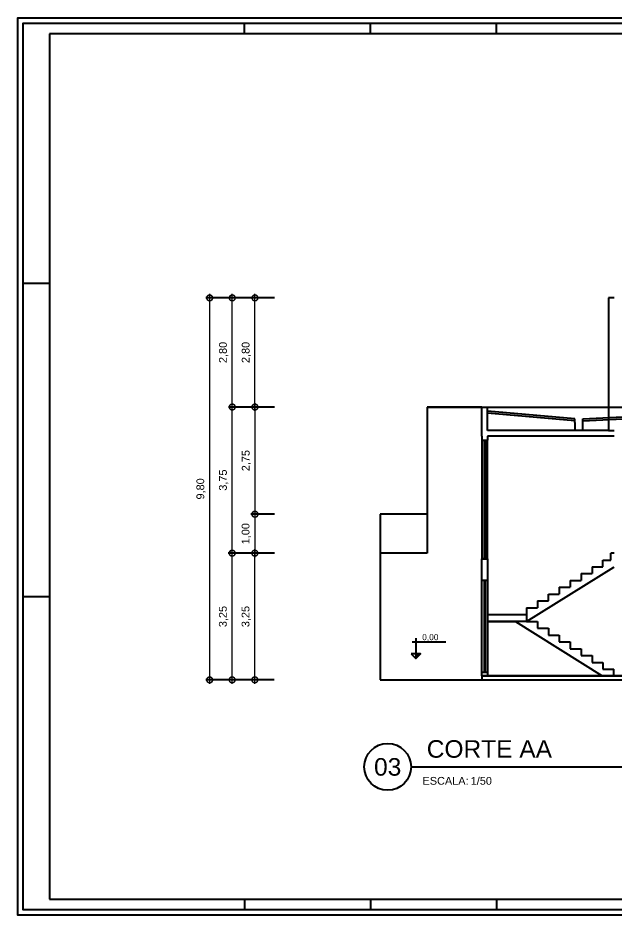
# Model space of a CAD drawing. Header units: metres. Extents: x -81278067020 to 164, y -22607194416 to 57.
# Drawn here: x 21.77 to 37.06, y 33.68 to 56.69 of the extents above; entities that cross this region are included whole.
import ezdxf
from ezdxf.enums import TextEntityAlignment as Align

# ---------------------------------------------------------------- set-up
doc = ezdxf.new("R2010")
doc.units = ezdxf.units.M
doc.header["$LTSCALE"] = 0.25
doc.linetypes.add('HIDDEN', pattern=[9.525, 6.35, -3.175])
doc.layers.add('0_MRG_AUX', color=7, linetype='Continuous', true_color=0xecbcd1, plot=False)
for name, color, linetype in [('ARQ_ALV CT', 5, 'Continuous'), ('ARQ_ALV VS', 2, 'Continuous'), ('ARQ_CONC CT', 6, 'Continuous'), ('ARQ_ESQ CT', 30, 'Continuous'), ('ARQ_METAL CT', 2, 'Continuous'), ('ARQ_METAL VS', 1, 'Continuous'), ('ARQ_MOB 02', 2, 'Continuous'), ('ARQ_PROJ INF', 1, 'HIDDEN'), ('MRG_EXTERNA', 1, 'Continuous'), ('MRG_INTERNA', 2, 'Continuous'), ('SIMB_01', 1, 'Continuous'), ('SIMB_02', 2, 'Continuous'), ('SIMB_PREENCHIMENTO', 253, 'Continuous'), ('SIMB_TXT', 1, 'Continuous')]:
    doc.layers.add(name, color=color, linetype=linetype)
doc.layers.add('ARQ_COTA_AZUL', color=5, linetype='Continuous', lineweight=20, true_color=0x0000ff)
doc.styles.add('cota', font='arial.ttf')
doc.styles.add('SIMB', font='arial.ttf')
doc.dimstyles.new('Info 01 - annot', dxfattribs={"dimtxt": 2, "dimasz": 3, "dimexe": 1, "dimexo": 1, "dimgap": 1, "dimtad": 1, "dimzin": 4, "dimtxsty": 'cota', "dimblk": 'DOTSMALL', "dimcen": 2, "dimdle": 1, "dimclrd": 256, "dimclre": 256, "dimclrt": 1, "dimazin": 2, "dimtfac": 0.09, "dimtix": 1, "dimtmove": 2, "dimatfit": 2, "dimfxl": 5, "dimfxlon": 1, "dimtolj": 1, "dimtzin": 4, "dimlwd": -1, "dimarcsym": 1})

# ---------------------------------------------------------------- blocks, each defined once
blk = doc.blocks.new('FORMATO_A0mmD')
at = {"layer": '0_MRG_AUX'}
blk.add_lwpolyline([(0.01, 851), (0.01, -0.01), (-1199, -0.01), (-1199, 851)], close=True, dxfattribs=at)
at = {"layer": 'MRG_EXTERNA'}
blk.add_lwpolyline([(-5, 846), (-5, 5), (-1194, 5), (-1194, 846)], close=True, dxfattribs=at)
at = {"layer": 'MRG_INTERNA'}
for p, q in [((-984, 836), (-984, 846)), ((-864.5, 836), (-864.5, 846)), ((-745, 836), (-745, 846)), ((-745, 836), (-745, 846)), ((-560, 836), (-560, 846)), ((-375, 836), (-375, 846)), ((-190, 836), (-190, 846)), ((-1169, 836), (-1169, 15)), ((-15, 836), (-1169, 836)), ((-15, 15), (-15, 836)), ((-1169, 599), (-1194, 599)), ((-5, 599), (-15, 599)), ((-1169, 302), (-1194, 302)), ((-5, 302), (-15, 302)), ((-1169, 15), (-15, 15)), ((-984, 15), (-984, 5)), ((-864.5, 15), (-864.5, 5)), ((-745, 15), (-745, 5)), ((-745, 15), (-745, 5)), ((-560, 15), (-560, 5)), ((-375, 15), (-375, 5)), ((-190, 15), (-190, 5))]:
    blk.add_line(p, q, dxfattribs=at)
blk = doc.blocks.new('TITULO')
at = {"layer": 'SIMB_02'}
blk.add_line((6, 0), (81, 0), dxfattribs=at)
blk.add_circle((0, 0), 6, dxfattribs=at)
at = {"layer": 'SIMB_TXT', "style": 'SIMB'}
blk.add_text('ESCALA:', height=2, dxfattribs=at).set_placement((8.94, -4.58))
blk.add_attdef('TITULO_DO_DESENHO', text='', height=4.5, dxfattribs=at).set_placement((10.02, 1), align=Align.BOTTOM_LEFT)
blk.add_attdef('NUM', text='', height=4.5, dxfattribs=at).set_placement((0, 0), align=Align.MIDDLE_CENTER)
blk.add_attdef('ESCALA', (21.3, -4.58), '', height=2, dxfattribs=at)
blk = doc.blocks.new('nivel_CT_A_D')
at = {"layer": 'SIMB_PREENCHIMENTO', "transparency": 33554587}
h = blk.add_hatch(color=256, dxfattribs=at)
h.dxf.hatch_style = 1
h.paths.add_polyline_path([(1.56, 1.56), (0, 1.56), (0, 0)])
at = {"layer": 'SIMB_01'}
for p, q in [((0, 6.81), (0, 0)), ((-1.25, 5.56), (10, 5.56))]:
    blk.add_line(p, q, dxfattribs=at)
blk.add_lwpolyline([(-1.56, 1.56), (0, 0), (1.56, 1.56), (-1.56, 1.56)], dxfattribs=at)
at = {"layer": 'SIMB_TXT', "style": 'SIMB'}
blk.add_attdef('00,00', (2.12, 6.14), '', height=2, dxfattribs=at)
blk = doc.blocks.new('_DotSmall')
at = {"color": 0, "linetype": 'ByBlock', "const_width": 0.5}
blk.add_lwpolyline([(-0.0625, 0, 1), (0.0625, 0, 1)], format="xyb", close=True, dxfattribs=at)
blk = doc.blocks.new('*D383')
at = {"layer": 'ARQ_COTA_AZUL', "lineweight": -2, "transparency": 16777216}
for p, q in [((27.191, 49.511), (26.591, 49.511)), ((27.191, 39.711), (26.591, 39.711))]:
    blk.add_line(p, q, dxfattribs=at)
at = {"layer": 'ARQ_COTA_AZUL', "transparency": 16777216}
blk.add_line((26.691, 39.611), (26.691, 49.611), dxfattribs=at)
at = {"layer": 'ARQ_COTA_AZUL', "transparency": 16777216, "xscale": 0.3, "yscale": 0.3, "zscale": 0.3}
for p, rotation in [((26.691, 49.511), 90), ((26.691, 39.711), 270)]:
    blk.add_blockref('_DotSmall', p, dxfattribs=dict(at, rotation=rotation))
at = {"layer": 'ARQ_COTA_AZUL', "color": 1, "transparency": 16777216, "insert": (26.47, 44.611), "char_height": 0.2, "attachment_point": 5, "rotation": 90, "style": 'cota'}
blk.add_mtext('\\A1;9,80', dxfattribs=at)
blk = doc.blocks.new('*D384')
at = {"layer": 'ARQ_COTA_AZUL', "transparency": 16777216}
blk.add_line((27.267, 39.611), (27.267, 43.061), dxfattribs=at)
at = {"layer": 'ARQ_COTA_AZUL', "lineweight": -2, "transparency": 16777216}
for p, q in [((27.767, 42.961), (27.167, 42.961)), ((27.767, 39.711), (27.167, 39.711))]:
    blk.add_line(p, q, dxfattribs=at)
at = {"layer": 'ARQ_COTA_AZUL', "transparency": 16777216, "xscale": 0.3, "yscale": 0.3, "zscale": 0.3}
for p, rotation in [((27.267, 42.961), 90), ((27.267, 39.711), 270)]:
    blk.add_blockref('_DotSmall', p, dxfattribs=dict(at, rotation=rotation))
at = {"layer": 'ARQ_COTA_AZUL', "color": 1, "transparency": 16777216, "insert": (27.047, 41.336), "char_height": 0.2, "attachment_point": 5, "rotation": 90, "style": 'cota'}
blk.add_mtext('\\A1;3,25', dxfattribs=at)
blk = doc.blocks.new('*D385')
at = {"layer": 'ARQ_COTA_AZUL', "transparency": 16777216}
blk.add_line((27.27, 42.861), (27.27, 46.811), dxfattribs=at)
at = {"layer": 'ARQ_COTA_AZUL', "lineweight": -2, "transparency": 16777216}
for p, q in [((27.77, 46.711), (27.17, 46.711)), ((27.77, 42.961), (27.17, 42.961))]:
    blk.add_line(p, q, dxfattribs=at)
at = {"layer": 'ARQ_COTA_AZUL', "transparency": 16777216, "xscale": 0.3, "yscale": 0.3, "zscale": 0.3}
for p, rotation in [((27.27, 46.711), 90), ((27.27, 42.961), 270)]:
    blk.add_blockref('_DotSmall', p, dxfattribs=dict(at, rotation=rotation))
at = {"layer": 'ARQ_COTA_AZUL', "color": 1, "transparency": 16777216, "insert": (27.049, 44.836), "char_height": 0.2, "attachment_point": 5, "rotation": 90, "style": 'cota'}
blk.add_mtext('\\A1;3,75', dxfattribs=at)
blk = doc.blocks.new('*D386')
at = {"layer": 'ARQ_COTA_AZUL', "lineweight": -2, "transparency": 16777216}
for p, q in [((27.77, 49.511), (27.17, 49.511)), ((27.77, 46.711), (27.17, 46.711))]:
    blk.add_line(p, q, dxfattribs=at)
at = {"layer": 'ARQ_COTA_AZUL', "transparency": 16777216}
blk.add_line((27.27, 46.611), (27.27, 49.611), dxfattribs=at)
at = {"layer": 'ARQ_COTA_AZUL', "transparency": 16777216, "xscale": 0.3, "yscale": 0.3, "zscale": 0.3}
for p, rotation in [((27.27, 49.511), 90), ((27.27, 46.711), 270)]:
    blk.add_blockref('_DotSmall', p, dxfattribs=dict(at, rotation=rotation))
at = {"layer": 'ARQ_COTA_AZUL', "color": 1, "transparency": 16777216, "insert": (27.049, 48.111), "char_height": 0.2, "attachment_point": 5, "rotation": 90, "style": 'cota'}
blk.add_mtext('\\A1;2,80', dxfattribs=at)
blk = doc.blocks.new('*D387')
at = {"layer": 'ARQ_COTA_AZUL', "lineweight": -2, "transparency": 16777216}
for p, q in [((28.352, 49.511), (27.752, 49.511)), ((28.352, 46.711), (27.752, 46.711))]:
    blk.add_line(p, q, dxfattribs=at)
at = {"layer": 'ARQ_COTA_AZUL', "transparency": 16777216}
blk.add_line((27.852, 46.611), (27.852, 49.611), dxfattribs=at)
at = {"layer": 'ARQ_COTA_AZUL', "transparency": 16777216, "xscale": 0.3, "yscale": 0.3, "zscale": 0.3}
for p, rotation in [((27.852, 49.511), 90), ((27.852, 46.711), 270)]:
    blk.add_blockref('_DotSmall', p, dxfattribs=dict(at, rotation=rotation))
at = {"layer": 'ARQ_COTA_AZUL', "color": 1, "transparency": 16777216, "insert": (27.632, 48.111), "char_height": 0.2, "attachment_point": 5, "rotation": 90, "style": 'cota'}
blk.add_mtext('\\A1;2,80', dxfattribs=at)
blk = doc.blocks.new('*D388')
at = {"layer": 'ARQ_COTA_AZUL', "transparency": 16777216}
blk.add_line((27.849, 39.611), (27.849, 43.061), dxfattribs=at)
at = {"layer": 'ARQ_COTA_AZUL', "lineweight": -2, "transparency": 16777216}
for p, q in [((28.349, 42.961), (27.749, 42.961)), ((28.349, 39.711), (27.749, 39.711))]:
    blk.add_line(p, q, dxfattribs=at)
at = {"layer": 'ARQ_COTA_AZUL', "transparency": 16777216, "xscale": 0.3, "yscale": 0.3, "zscale": 0.3}
for p, rotation in [((27.849, 42.961), 90), ((27.849, 39.711), 270)]:
    blk.add_blockref('_DotSmall', p, dxfattribs=dict(at, rotation=rotation))
at = {"layer": 'ARQ_COTA_AZUL', "color": 1, "transparency": 16777216, "insert": (27.629, 41.336), "char_height": 0.2, "attachment_point": 5, "rotation": 90, "style": 'cota'}
blk.add_mtext('\\A1;3,25', dxfattribs=at)
blk = doc.blocks.new('*D389')
at = {"layer": 'ARQ_COTA_AZUL', "lineweight": -2, "transparency": 16777216}
for p, q in [((28.35, 43.961), (27.75, 43.961)), ((28.35, 42.961), (27.75, 42.961))]:
    blk.add_line(p, q, dxfattribs=at)
at = {"layer": 'ARQ_COTA_AZUL', "transparency": 16777216}
blk.add_line((27.85, 44.061), (27.85, 42.861), dxfattribs=at)
at = {"layer": 'ARQ_COTA_AZUL', "transparency": 16777216, "xscale": 0.3, "yscale": 0.3, "zscale": 0.3}
for p, rotation in [((27.85, 43.961), 90), ((27.85, 42.961), 270)]:
    blk.add_blockref('_DotSmall', p, dxfattribs=dict(at, rotation=rotation))
at = {"layer": 'ARQ_COTA_AZUL', "color": 1, "transparency": 16777216, "insert": (27.63, 43.461), "char_height": 0.2, "attachment_point": 5, "rotation": 90, "style": 'cota'}
blk.add_mtext('\\A1;1,00', dxfattribs=at)
blk = doc.blocks.new('*D390')
at = {"layer": 'ARQ_COTA_AZUL', "transparency": 16777216}
blk.add_line((27.854, 43.861), (27.854, 46.811), dxfattribs=at)
at = {"layer": 'ARQ_COTA_AZUL', "lineweight": -2, "transparency": 16777216}
for p, q in [((28.354, 46.711), (27.754, 46.711)), ((28.354, 43.961), (27.754, 43.961))]:
    blk.add_line(p, q, dxfattribs=at)
at = {"layer": 'ARQ_COTA_AZUL', "transparency": 16777216, "xscale": 0.3, "yscale": 0.3, "zscale": 0.3}
for p, rotation in [((27.854, 46.711), 90), ((27.854, 43.961), 270)]:
    blk.add_blockref('_DotSmall', p, dxfattribs=dict(at, rotation=rotation))
at = {"layer": 'ARQ_COTA_AZUL', "color": 1, "transparency": 16777216, "insert": (27.634, 45.336), "char_height": 0.2, "attachment_point": 5, "rotation": 90, "style": 'cota'}
blk.add_mtext('\\A1;2,75', dxfattribs=at)

msp = doc.modelspace()

# ---------------------------------------------------------------- linework, layer by layer
at = {"layer": 'ARQ_ALV CT'}
for p, q in [((33.668, 39.811), (33.668, 39.911)), ((33.668, 39.911), (33.818, 39.911)), ((33.818, 39.911), (33.818, 39.811))]:
    msp.add_line(p, q, dxfattribs=at)
at = {"layer": 'ARQ_ALV VS'}
for p, q in [((37.068, 49.511), (36.918, 49.511)), ((36.918, 49.511), (36.918, 46.711)), ((32.268, 46.711), (33.668, 46.711)), ((33.668, 46.711), (32.268, 46.711)), ((32.268, 46.711), (32.268, 43.961)), ((33.818, 46.711), (40.068, 46.711)), ((36.918, 46.711), (36.918, 46.441)), ((33.668, 45.861), (33.668, 42.814)), ((32.268, 43.961), (32.268, 42.961)), ((32.268, 42.961), (31.068, 42.961)), ((31.068, 42.961), (31.068, 39.711)), ((33.668, 39.911), (33.668, 42.264)), ((33.818, 42.264), (33.818, 39.911)), ((34.536, 41.211), (36.759, 39.811)), ((34.818, 41.211), (35.098, 41.211)), ((35.098, 41.211), (35.098, 41.036)), ((35.098, 41.036), (35.378, 41.036)), ((35.378, 41.036), (35.378, 40.861)), ((35.378, 40.861), (35.658, 40.861)), ((35.658, 40.861), (35.658, 40.686)), ((35.658, 40.686), (35.938, 40.686)), ((35.938, 40.686), (35.938, 40.511)), ((35.938, 40.511), (36.218, 40.511)), ((36.218, 40.511), (36.218, 40.336)), ((36.218, 40.336), (36.498, 40.336)), ((36.498, 40.336), (36.498, 40.161)), ((36.498, 40.161), (36.778, 40.161)), ((36.778, 40.161), (36.778, 39.986)), ((36.778, 40.161), (36.778, 39.986)), ((36.778, 39.986), (37.058, 39.986)), ((37.058, 39.811), (37.058, 39.986))]:
    msp.add_line(p, q, dxfattribs=at)
at = {"layer": 'ARQ_CONC CT'}
for p, q in [((33.668, 45.961), (33.668, 46.711)), ((33.668, 46.711), (33.818, 46.711)), ((33.818, 46.111), (33.818, 46.711)), ((36.918, 46.111), (33.818, 46.111)), ((36.918, 46.111), (37.068, 46.111)), ((33.668, 45.961), (33.668, 45.861)), ((33.668, 45.861), (33.818, 45.861)), ((37.068, 45.961), (33.818, 45.961)), ((33.818, 45.961), (33.818, 45.861)), ((33.818, 42.814), (33.668, 42.814)), ((33.668, 42.264), (33.668, 42.814)), ((33.668, 42.814), (33.818, 42.814)), ((33.818, 42.814), (33.818, 42.264)), ((36.983, 42.786), (36.983, 42.961)), ((37.068, 42.961), (36.983, 42.961)), ((34.818, 41.211), (37.059, 42.602)), ((36.498, 42.611), (36.498, 42.436)), ((36.498, 42.611), (36.778, 42.611)), ((36.778, 42.611), (36.778, 42.786)), ((36.778, 42.786), (36.983, 42.786)), ((36.218, 42.436), (36.218, 42.261)), ((36.218, 42.436), (36.498, 42.436)), ((33.818, 42.264), (33.668, 42.264)), ((35.938, 42.261), (35.938, 42.086)), ((35.938, 42.261), (36.218, 42.261)), ((35.378, 41.736), (35.378, 41.911)), ((35.378, 41.911), (35.658, 41.911)), ((35.658, 42.086), (35.658, 41.911)), ((35.658, 42.086), (35.938, 42.086)), ((35.098, 41.736), (35.098, 41.561)), ((35.098, 41.736), (35.378, 41.736)), ((34.818, 41.561), (34.818, 41.211)), ((34.818, 41.561), (35.098, 41.561)), ((33.818, 41.386), (34.818, 41.386)), ((34.818, 41.211), (33.818, 41.211)), ((33.818, 41.211), (34.536, 41.211)), ((31.068, 39.711), (45.168, 39.711)), ((33.668, 39.811), (45.168, 39.811)), ((45.168, 39.811), (33.668, 39.811)), ((33.668, 39.811), (33.668, 39.711))]:
    msp.add_line(p, q, dxfattribs=at)
at = {"layer": 'ARQ_ESQ CT'}
for p, q in [((33.728, 45.861), (33.728, 42.814)), ((33.758, 45.861), (33.758, 42.814)), ((33.728, 42.264), (33.728, 39.911)), ((33.758, 42.264), (33.758, 39.911))]:
    msp.add_line(p, q, dxfattribs=at)
at = {"layer": 'ARQ_METAL CT'}
for p, q in [((36.055, 46.361), (33.814, 46.557)), ((36.059, 46.411), (33.818, 46.607)), ((36.259, 46.411), (40.068, 46.583)), ((36.262, 46.361), (40.07, 46.533)), ((36.059, 46.311), (36.059, 46.411)), ((36.059, 46.311), (36.059, 46.111)), ((36.259, 46.311), (36.259, 46.411)), ((36.259, 46.111), (36.259, 46.311))]:
    msp.add_line(p, q, dxfattribs=at)
at = {"layer": 'ARQ_METAL VS'}
msp.add_line((37.059, 42.602), (37.068, 42.607), dxfattribs=at)
at = {"layer": 'ARQ_MOB 02'}
msp.add_line((33.818, 42.814), (33.818, 45.861), dxfattribs=at)
at = {"layer": 'ARQ_PROJ INF'}
for p, q in [((36.918, 46.441), (36.918, 46.111)), ((32.268, 43.961), (31.068, 43.961)), ((31.068, 43.961), (31.068, 42.961))]:
    msp.add_line(p, q, dxfattribs=at)

# ---------------------------------------------------------------- block references
at = {"xscale": 0.02704510082068265, "yscale": 0.02704510082068265, "zscale": 0.02704510082068265}
msp.add_blockref('FORMATO_A0mmD', (54.2, 33.678), dxfattribs=at)
at = {"xscale": 0.1, "yscale": 0.1, "zscale": 0.1}
msp.add_blockref('TITULO', (31.257, 37.479), dxfattribs=at).add_auto_attribs({'TITULO_DO_DESENHO': 'CORTE AA', 'NUM': '03', 'ESCALA': '1/50'})
at = {"layer": 'ARQ_MOB 02', "xscale": 0.0768065833489314, "yscale": 0.0768065833489314, "zscale": 0.0768065833489314}
msp.add_blockref('nivel_CT_A_D', (31.979, 40.258), dxfattribs=at).add_auto_attribs({'00,00': '0,00'})

# ---------------------------------------------------------------- dimensions: what is measured, and where the dimension line sits
at = {"layer": 'ARQ_COTA_AZUL'}
for base, p1, p2, picture, middle in [((26.691, 49.511), (31.068, 39.711), (31.068, 49.511), '*D383', (26.47, 44.611)), ((27.27, 49.511), (33.818, 46.711), (36.918, 49.511), '*D386', (27.049, 48.111)), ((27.852, 49.511), (32.268, 46.711), (36.918, 49.511), '*D387', (27.632, 48.111)), ((27.27, 46.711), (31.068, 42.961), (32.268, 46.711), '*D385', (27.049, 44.836)), ((27.854, 46.711), (32.268, 43.961), (32.268, 46.711), '*D390', (27.634, 45.336)), ((27.85, 42.961), (31.068, 43.961), (31.068, 42.961), '*D389', (27.63, 43.461)), ((27.267, 42.961), (31.068, 39.711), (31.068, 42.961), '*D384', (27.047, 41.336)), ((27.849, 42.961), (31.068, 39.711), (31.068, 42.961), '*D388', (27.629, 41.336))]:
    dim = msp.add_linear_dim(base=base, p1=p1, p2=p2, angle=90, dimstyle='Info 01 - annot', dxfattribs=at)
    dim.commit()
    dim.dimension.update_dxf_attribs({"geometry": picture, "text_midpoint": middle})

doc.saveas('drawing.dxf')
